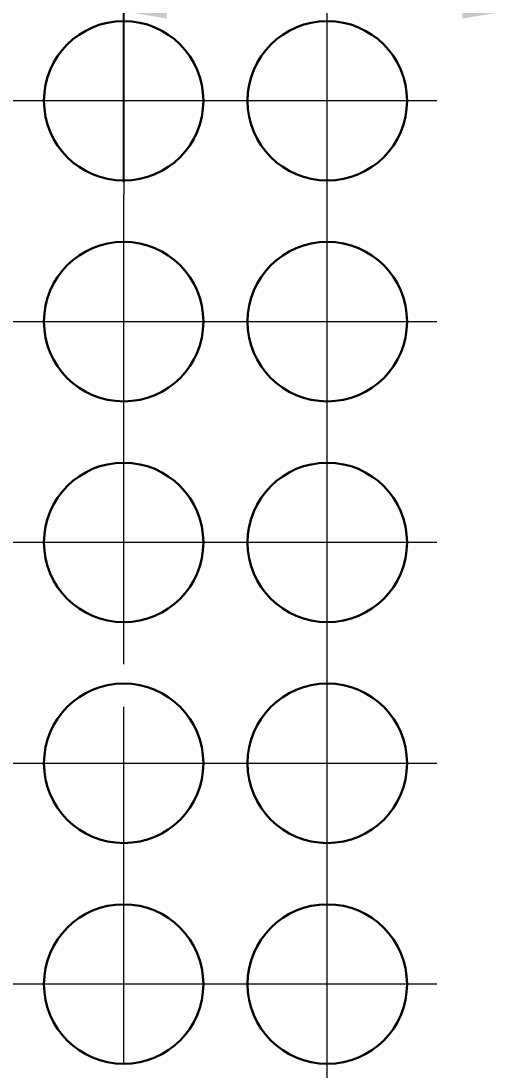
# Model space of a CAD drawing. Extents: x 23 to 957, y -67 to 697.
# Drawn here: x 119.6 to 158.1, y 164.4 to 250 of the extents above; entities that cross this region are included whole.
import ezdxf

# ---------------------------------------------------------------- set-up
doc = ezdxf.new("R2010")
doc.units = 0
doc.header["$MEASUREMENT"] = 0
doc.layers.get('DEFPOINTS').update_dxf_attribs({"linetype": 'CONTINUOUS'})
doc.layers.add('DIM', color=1, linetype='CONTINUOUS', lineweight=13)
doc.layers.add('EMNE', color=3, linetype='CONTINUOUS', lineweight=30)
doc.styles.get("Standard").update_dxf_attribs({"font": 'ARIAL.TTF'})
doc.dimstyles.get("Standard").update_dxf_attribs({"dimtxt": 0.18, "dimasz": 0.18, "dimexe": 0.18, "dimexo": 0.0625, "dimgap": 0.09, "dimtad": 0, "dimtih": 1, "dimtoh": 1, "dimdec": 4, "dimzin": 0, "dimdsep": 46, "dimtxsty": 'Standard', "dimcen": 0.09, "dimadec": 0, "dimazin": 0, "dimtfac": 1, "dimtdec": 4, "dimtofl": 0, "dimtmove": 0, "dimatfit": 3, "dimfxl": 0, "dimtolj": 1, "dimtzin": 0, "dimarcsym": 0})

# ---------------------------------------------------------------- blocks, each defined once
blk = doc.blocks.new('*D81')
at = {"layer": 'DEFPOINTS', "color": 0}
for p in [(159.073, 250.819), (127.963, 235.897), (159.073, 76.527)]:
    blk.add_point(p, dxfattribs=at)
at = {"layer": 'DIM', "color": 0, "lineweight": -2}
for p, q in [((127.963, 236.897), (127.963, 251.819)), ((159.073, 77.527), (159.073, 251.819)), ((131.463, 250.819), (155.573, 250.819))]:
    blk.add_line(p, q, dxfattribs=at)
at = {"layer": 'DIM', "color": 0}
for points in [[(131.463, 251.402), (131.463, 250.236), (127.963, 250.819)], [(155.573, 251.402), (155.573, 250.236), (159.073, 250.819)]]:
    blk.add_solid(points, dxfattribs=at)
at = {"layer": 'DIM', "color": 0, "insert": (150.161, 253.036), "char_height": 3, "attachment_point": 5}
blk.add_mtext('\\A1;31.11', dxfattribs=at)

msp = doc.modelspace()

# ---------------------------------------------------------------- linework, layer by layer
at = {"layer": 'DIM'}
for p, q in [((127.96282, 269.60509), (127.96282, 235.89725)), ((127.96282, 178.83558), (127.96282, 194.11948))]:
    msp.add_line(p, q, dxfattribs=at)
at = {"layer": 'DIM', "color": 1, "linetype": 'Continuous'}
for p, q in [((144.56282, 233.60509), (144.56282, 253.89725)), ((136.88749, 243.52192), (115.77218, 243.52192)), ((153.48749, 243.52192), (132.37218, 243.52192)), ((127.96282, 215.60509), (127.96282, 235.89725)), ((144.56282, 215.60509), (144.56282, 235.89725)), ((136.88749, 225.52192), (115.77218, 225.52192)), ((153.48749, 225.52192), (132.37218, 225.52192)), ((127.96282, 197.60509), (127.96282, 217.89725)), ((144.56282, 197.60509), (144.56282, 217.89725)), ((136.88749, 207.52192), (115.77218, 207.52192)), ((153.48749, 207.52192), (132.37218, 207.52192)), ((144.56282, 179.60509), (144.56282, 199.89725)), ((153.48749, 189.52192), (115.5028, 189.52192)), ((144.56282, 127.72608), (144.56282, 181.89725)), ((127.96282, 164.99169), (127.96282, 178.83558)), ((136.88749, 171.52192), (115.77218, 171.52192)), ((153.48749, 171.52192), (132.37218, 171.52192))]:
    msp.add_line(p, q, dxfattribs=at)
at = {"layer": 'EMNE'}
for centre in [(127.96282, 243.52671), (144.56282, 243.52671), (127.96282, 225.52671), (144.56282, 225.52671), (127.96282, 207.52671), (144.56282, 207.52671), (127.96282, 189.52671), (144.56282, 189.52671), (127.96282, 171.52671), (144.56282, 171.52671)]:
    msp.add_circle(centre, 6.5, dxfattribs=at)

# ---------------------------------------------------------------- dimensions: what is measured, and where the dimension line sits
at = {"layer": 'DIM'}
dim = msp.add_linear_dim(base=(159.07282, 250.81898), p1=(127.96282, 235.89725), p2=(159.07282, 76.52671), dimstyle='Standard', override={"dimtxt": 3, "dimasz": 3.5, "dimexe": 1, "dimexo": 1, "dimtad": 1, "dimtih": 0, "dimtoh": 0, "dimdec": 2, "dimtdec": 2, "dimtix": 1, "dimtmove": 2}, dxfattribs=at)
dim.commit()
dim.dimension.update_dxf_attribs({"geometry": '*D81', "text_midpoint": (150.16051, 253.03574), "dimtype": 160})

doc.saveas('drawing.dxf')
